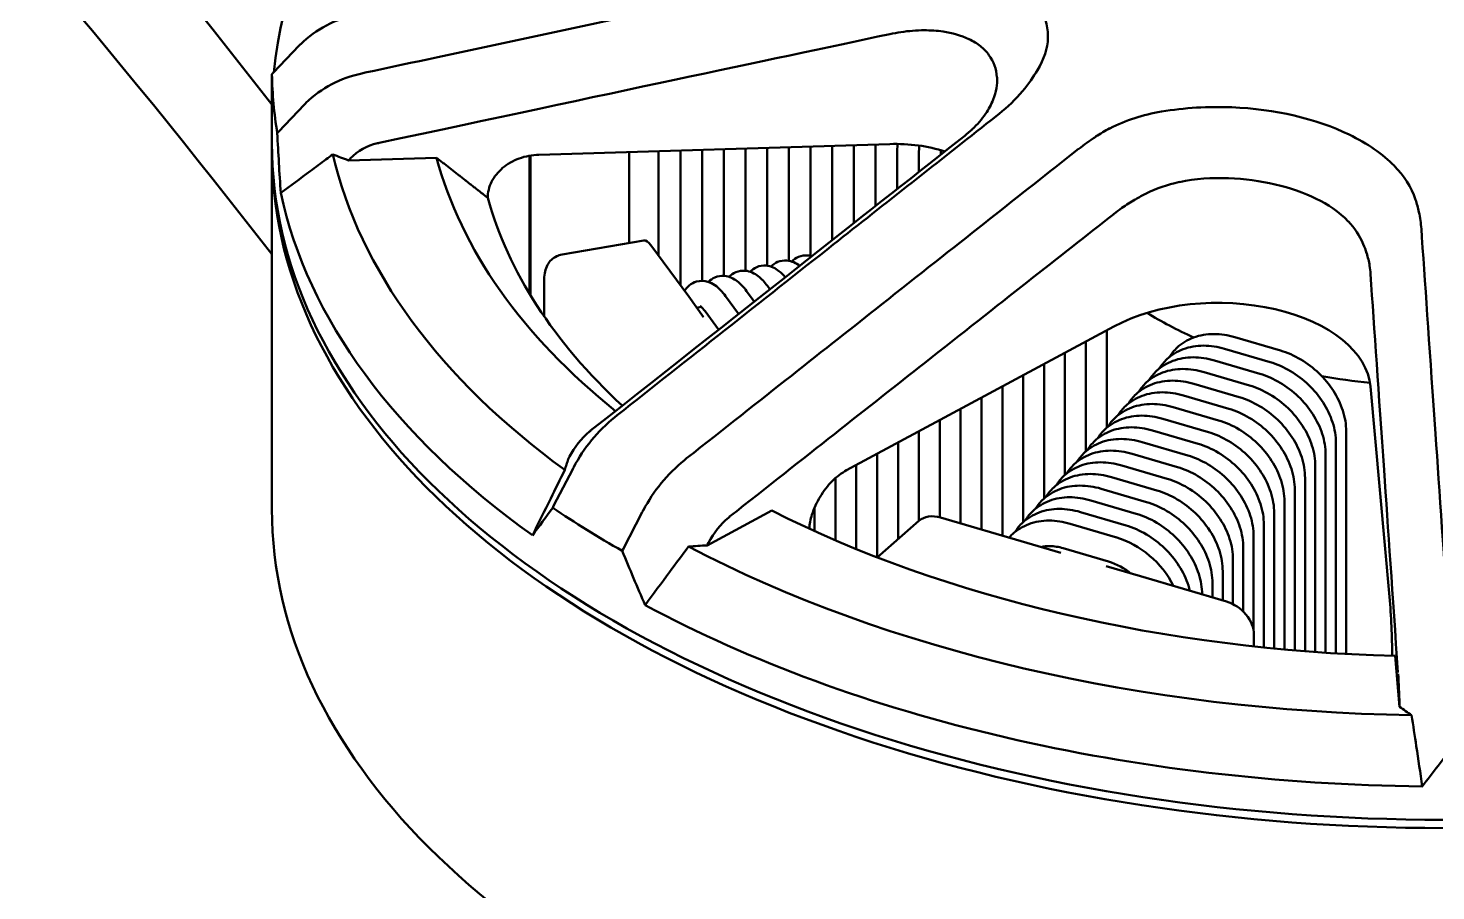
# Model space of a CAD drawing. Header units: millimetres. Extents: x 145 to 303, y 101 to 203.
# Drawn here: x 220.53 to 234.35, y 112.6 to 121.06 of the extents above; entities that cross this region are included whole.
import ezdxf

# ---------------------------------------------------------------- set-up
doc = ezdxf.new("R2010")
doc.units = ezdxf.units.MM
doc.header["$LTSCALE"] = 0.75
doc.layers.add('Visible', color=7, linetype='Continuous', lineweight=50)

msp = doc.modelspace()

# ---------------------------------------------------------------- linework, layer by layer
at = {"layer": 'Visible', "extrusion": (-1e-16, 0.816497, 0.57735)}
for p, q in [((222.936, 120.622), (223.192, 120.891)), ((229.763, 120.955), (229.765, 120.954)), ((230.539, 120.969), (230.539, 120.972)), ((222.923, 120.609), (222.936, 120.622)), ((223.838, 120.625), (223.805, 120.618)), ((222.923, 120.533), (222.923, 119.932)), ((230.039, 120.582), (230.039, 120.58)), ((223.244, 120.314), (222.988, 120.045)), ((229.981, 120.16), (230.06, 120.222)), ((222.988, 120.045), (222.975, 120.031)), ((228.987, 119.924), (225.543, 119.82)), ((222.923, 119.851), (222.923, 116.34)), ((223.674, 119.764), (224.539, 119.79)), ((223.68, 119.769), (223.693, 119.783)), ((225.45, 118.473), (225.45, 119.81)), ((225.462, 119.812), (225.462, 118.437)), ((226.43, 119.847), (226.43, 118.954)), ((226.717, 118.829), (226.717, 119.856)), ((226.932, 118.537), (226.932, 119.862)), ((227.145, 118.581), (227.145, 119.869)), ((227.358, 119.875), (227.358, 118.631)), ((227.57, 118.681), (227.57, 119.882)), ((227.783, 118.73), (227.783, 119.888)), ((227.996, 118.779), (227.996, 119.894)), ((228.209, 118.827), (228.209, 119.901)), ((228.422, 118.981), (228.422, 119.907)), ((228.634, 119.149), (228.634, 119.901)), ((228.847, 119.864), (228.847, 119.316)), ((229.06, 119.484), (229.06, 119.826)), ((229.273, 119.651), (229.273, 119.789)), ((230.84, 119.877), (230.761, 119.815)), ((223.674, 119.764), (223.68, 119.769)), ((225.45, 119.216), (225.462, 119.212)), ((234.209, 119.01), (234.204, 119.093)), ((225.771, 118.841), (226.572, 118.979)), ((227.013, 118.427), (226.642, 118.931)), ((225.596, 118.601), (225.596, 118.23)), ((227.16, 118.227), (227.013, 118.427)), ((227.503, 118.258), (227.375, 118.432)), ((227.657, 118.378), (227.58, 118.482)), ((227.81, 118.499), (227.785, 118.532)), ((227.135, 118.328), (227.093, 118.318)), ((227.307, 118.103), (227.174, 118.284)), ((231.184, 118.134), (228.563, 116.723)), ((230.911, 116.909), (230.911, 117.987)), ((231.116, 117.14), (231.116, 118.053)), ((232.82, 117.898), (232.374, 118.029)), ((230.706, 116.677), (230.706, 117.877)), ((232.719, 117.784), (232.273, 117.915)), ((230.502, 116.446), (230.502, 117.767)), ((232.618, 117.67), (232.172, 117.801)), ((230.297, 116.215), (230.297, 117.656)), ((232.416, 117.441), (231.97, 117.572)), ((232.517, 117.555), (232.071, 117.686)), ((229.887, 116.141), (229.887, 117.436)), ((230.092, 116.081), (230.092, 117.546)), ((232.315, 117.326), (231.869, 117.457)), ((233.892, 115.48), (233.705, 117.546)), ((229.682, 116.201), (229.682, 117.326)), ((232.214, 117.212), (231.768, 117.343)), ((226.286, 117.242), (226.311, 117.262)), ((229.478, 116.261), (229.478, 117.215)), ((232.113, 117.097), (231.667, 117.228)), ((229.273, 116.226), (229.273, 117.105)), ((232.012, 116.983), (231.566, 117.114)), ((233.466, 114.92), (233.466, 117.104)), ((228.863, 116.884), (228.863, 115.868)), ((229.068, 116.995), (229.068, 116.047)), ((231.81, 116.754), (231.364, 116.885)), ((231.911, 116.868), (231.465, 116.999)), ((233.264, 114.932), (233.264, 116.875)), ((233.365, 114.926), (233.365, 116.99)), ((225.835, 116.838), (225.831, 116.831)), ((225.844, 116.857), (225.835, 116.838)), ((226.993, 116.84), (226.969, 116.82)), ((228.658, 116.774), (228.658, 115.949)), ((231.709, 116.639), (231.263, 116.77)), ((233.163, 114.94), (233.163, 116.761)), ((225.688, 116.373), (225.875, 116.735)), ((228.453, 116.645), (228.453, 116.035)), ((231.608, 116.525), (231.162, 116.656)), ((233.062, 114.947), (233.062, 116.647)), ((231.507, 116.41), (231.061, 116.542)), ((232.961, 114.956), (232.961, 116.532)), ((225.679, 116.355), (225.688, 116.373)), ((227.195, 115.986), (227.828, 116.327)), ((228.249, 116.125), (228.249, 116.357)), ((231.406, 116.296), (230.96, 116.427)), ((232.86, 114.964), (232.86, 116.418)), ((226.558, 116.312), (226.371, 115.95)), ((228.864, 115.868), (229.273, 116.227)), ((230.332, 116.01), (229.486, 116.259)), ((231.203, 116.067), (230.758, 116.198)), ((231.305, 116.182), (230.859, 116.313)), ((232.658, 114.984), (232.658, 116.189)), ((232.759, 114.974), (232.759, 116.303)), ((232.557, 115.15), (232.557, 116.074)), ((226.371, 115.95), (226.361, 115.932)), ((227.195, 115.986), (227.199, 115.994)), ((227.199, 115.994), (227.208, 116.012)), ((230.666, 115.912), (230.332, 116.01)), ((231.133, 115.827), (230.687, 115.958)), ((232.456, 115.334), (232.456, 115.96)), ((231.446, 115.683), (231.111, 115.781)), ((232.355, 115.408), (232.355, 115.845)), ((232.292, 115.434), (231.446, 115.683)), ((232.254, 115.445), (232.254, 115.731)), ((232.153, 115.474), (232.153, 115.616)), ((232.561, 115.11), (232.561, 114.995)), ((233.945, 114.9), (233.99, 114.401)), ((233.989, 114.431), (233.99, 114.41)), ((233.99, 114.41), (233.99, 114.401))]:
    msp.add_line(p, q, dxfattribs=at)
at = {"layer": 'Visible'}
for centre, radius, start, end in [((223.969, 120.121), 1.094, 101.3883, 134.2725), ((229.363, 119.23), 1.813, 98.4677, 101.9512), ((229.332, 119.468), 1.573, 90.2312, 98.618), ((229.332, 119.77), 1.271, 81.9157, 90.3167), ((229.393, 120.149), 0.887, 65.3216, 82.3615), ((224.02, 119.545), 1.093, 101.365, 134.2937), ((232.206, 116.899), 3.389, 87.6695, 99.3977), ((231.859, 118.695), 1.556, 117.2148, 123.2004), ((261.493, 121.966), 38.566, 182.8754, 183.7485), ((224.078, 119.405), 0.54, 102.7688, 135.5625), ((233.323, 119.094), 0.871, 19.0684, 44.8893), ((232.21, 117.773), 1.818, 86.8843, 102.0925), ((232.729, 118.431), 1.054, 44.1225, 65.1687), ((232.928, 118.639), 0.768, 23.318, 43.2842), ((227.265, 116.03), 1.558, 128.9258, 152.3559), ((226.551, 116.496), 0.793, 130.1881, 152.9696), ((227.98, 115.584), 1.597, 129.2798, 152.1253), ((230.923, 115.158), 0.951, 26.7612, 72.8435), ((255.364, 127.857), 31.359, 202.3516, 203.4073), ((230.936, 115.184), 0.672, 51.2031, 72.9486)]:
    msp.add_arc(centre, radius, start, end, dxfattribs=at)
at = {"layer": 'Visible', "extrusion": (0, 2e-16, -1)}
for centre, radius, start, end in [((-229.633, 120.557), 0.406, 143.6021, 176.4682), ((-229.054, 120.856), 1.082, 226.6292, 231.8833)]:
    msp.add_arc(centre, radius, start, end, dxfattribs=at)
at = {"layer": 'Visible', "extrusion": (-1e-16, -1e-16, -1)}
for centre, radius, start, end in [((-229.339, 120.624), 0.713, 201.6676, 214.3759), ((-229.16, 120.748), 0.93, 214.438, 226.8093), ((-225.029, 114.804), 8.889, 175.6387, 179.3741), ((-225.003, 114.153), 8.991, 176.354, 178.2303)]:
    msp.add_arc(centre, radius, start, end, dxfattribs=at)
at = {"layer": 'Visible', "extrusion": (0, 1e-16, -1)}
for centre, radius, start, end in [((-229.109, 121.436), 1.542, 220.0708, 231.9243), ((-233.182, 119.042), 1.021, 160.7537, 167.8967), ((-211.284, 131.438), 29.038, 216.8396, 217.8507)]:
    msp.add_arc(centre, radius, start, end, dxfattribs=at)
at = {"layer": 'Visible', "extrusion": (1e-16, 1e-16, -1)}
msp.add_arc((-190.975, 141.665), 42.953, 216.1047, 216.5521, dxfattribs=at)
at = {"layer": 'Visible', "extrusion": (-1e-16, 3e-16, -1)}
msp.add_ellipse((82.758, 84.097), major_axis=(153.56, 0), ratio=0.57735, start_param=-0.566113, end_param=-0.420795, dxfattribs=at)
at = {"layer": 'Visible'}
for centre, major_axis, ratio, start_param, end_param in [((82.758, 82.628), (-153.56, 0), 0.57735, 3.562388, 3.707706), ((234.423, 120.259), (-11.5, 0), 0.57735, -0.749723, -0.055432), ((234.423, 120.667), (-11.5, 0), 0.57735, 0.008811, 0.095908), ((232.207, 119.133), (-2, 0), 0.57735, 4.012959, 4.643874), ((229.047, 120.24), (0.119, 0.672), 0.23872, 2.109184, 2.207489), ((229.04, 119.348), (1, 0), 0.57735, 1.061289, 1.623156), ((232.261, 118.968), (2.029, 0.419), 0.698855, 2.085518, 2.192784), ((232.567, 119.329), (-1.614, 0.198), 0.570733, 3.768456, 4.17181), ((234.423, 119.851), (11.5, 0), 0.57735, 3.135444, 6.289334), ((234.423, 120.667), (10, 0), 0.57735, 3.29412, 3.763407), ((234.423, 120.259), (11.5, 0), 0.57735, 3.264534, 3.821503), ((232.134, 118.998), (2.072, 0.035), 0.742752, 0.038503, 0.145769), ((226.642, 118.686), (-0.072, 0.292), 0.319535, -0.658716, -0.022979), ((232.207, 117.5), (-1.5, 0), 0.57735, 3.193953, 5.462881), ((226.059, 117.054), (0.137, 0.12), 0.272466, 1.38942, 1.47656), ((234.423, 120.667), (-11.5, 0), 0.57735, 0.706943, 0.79404), ((234.423, 120.667), (10, 0), 0.57735, 3.992252, 4.664581), ((229.486, 116.014), (-0.228, 0.197), 0.725588, -1.009138, -0.099568), ((234.423, 120.259), (11.5, 0), 0.57735, 3.962666, 4.694167), ((232.292, 115.189), (-0.228, 0.197), 0.725588, 3.703251, 5.274048)]:
    msp.add_ellipse(centre, major_axis=major_axis, ratio=ratio, start_param=start_param, end_param=end_param, dxfattribs=at)
at = {"layer": 'Visible', "extrusion": (0, 2e-16, -1)}
for centre, major_axis, ratio, start_param, end_param in [((234.423, 119.932), (11.5, 0), 0.57735, 0, 3.141593), ((228.834, 120.278), (0.119, 0.672), 0.23872, 4.075696, 4.097883), ((234.423, 120.259), (-9.5, 0), 0.57735, -0.557548, -0.157818), ((232.259, 118.538), (1.533, 0.3), 0.707492, 4.259036, 4.340767), ((232.134, 118.608), (-1.573, 0.04), 0.739864, 3.001129, 3.071637), ((234.423, 119.851), (4, 0), 0.57735, 2.230855, 2.386313), ((234.423, 116.34), (11.5, 0), 0.57735, 0, 3.141593)]:
    msp.add_ellipse(centre, major_axis=major_axis, ratio=ratio, start_param=start_param, end_param=end_param, dxfattribs=at)
at = {"layer": 'Visible', "extrusion": (0, 1e-16, -1)}
for centre, major_axis, ratio, start_param, end_param in [((223.986, 119.874), (0.192, 0.042), 0.319138, 4.643008, 4.730148), ((234.423, 120.667), (-11, 0), 0.57735, -0.6695, -0.133351), ((232.145, 118.564), (1.561, 0.06), 0.743846, -0.280443, -0.198711), ((234.423, 120.667), (-11, 0), 0.57735, -1.542165, -0.831483)]:
    msp.add_ellipse(centre, major_axis=major_axis, ratio=ratio, start_param=start_param, end_param=end_param, dxfattribs=at)
at = {"layer": 'Visible', "extrusion": (-2e-16, 4e-16, -1)}
for centre, end_param in [((229.259, 120.203), 4.244468), ((229.472, 120.165), 4.278935)]:
    msp.add_ellipse(centre, major_axis=(0.119, 0.672), ratio=0.23872, start_param=4.075696, end_param=end_param, dxfattribs=at)
at = {"layer": 'Visible', "extrusion": (1e-16, 1e-16, -1)}
msp.add_ellipse((229.685, 120.128), major_axis=(0.119, 0.672), ratio=0.23872, start_param=4.194814, end_param=4.266753, dxfattribs=at)
at = {"layer": 'Visible', "extrusion": (0, 4e-16, -1)}
msp.add_ellipse((232.207, 118.725), major_axis=(-1.5, 0), ratio=0.57735, start_param=1.639312, end_param=2.270226, dxfattribs=at)
at = {"layer": 'Visible', "extrusion": (-1e-16, 2e-16, -1)}
for centre, major_axis, ratio, start_param, end_param in [((232.261, 118.541), (1.539, 0.308), 0.70299, 4.156623, 4.262108), ((227.423, 116.209), (0.137, 0.12), 0.272466, -1.47656, -1.38942)]:
    msp.add_ellipse(centre, major_axis=major_axis, ratio=ratio, start_param=start_param, end_param=end_param, dxfattribs=at)
at = {"layer": 'Visible', "extrusion": (0, 3e-16, -1)}
for centre, major_axis, ratio, start_param, end_param in [((232.255, 118.579), (1.534, 0.348), 0.680695, 4.103967, 4.174475), ((234.423, 119.851), (4, 0), 0.57735, 1.75234, 1.874484)]:
    msp.add_ellipse(centre, major_axis=major_axis, ratio=ratio, start_param=start_param, end_param=end_param, dxfattribs=at)
at = {"layer": 'Visible', "extrusion": (0, 0, -1)}
msp.add_ellipse((232.138, 118.57), major_axis=(1.569, 0.044), ratio=0.742904, start_param=-0.206398, end_param=-0.100912, dxfattribs=at)
at = {"layer": 'Visible', "extrusion": (2e-16, 0, -1)}
msp.add_ellipse((227.694, 115.685), major_axis=(0.188, 0.695), ratio=0.797491, start_param=-1.305406, end_param=-0.84714, dxfattribs=at)
at = {"layer": 'Visible'}
for points, knots in [([(228.85, 121.698), (228.164, 121.552), (227.419, 121.392), (225.792, 121.044), (224.773, 120.825), (223.838, 120.625)], [0, 0, 0, 0, 0.2113018, 0.2113018, 0.5033978, 0.5033978, 0.5033978, 0.5033978]), ([(229.765, 120.954), (229.806, 120.934), (229.843, 120.911), (229.909, 120.859), (229.937, 120.83), (229.96, 120.798)], [-0.0358708, -0.0358708, -0.0358708, -0.0358708, -0.01793724, -0.01793724, 0, 0, 0, 0]), ([(225.543, 119.82), (225.481, 119.818), (225.408, 119.804), (225.293, 119.762), (225.231, 119.727), (225.144, 119.653), (225.102, 119.601), (225.055, 119.507), (225.041, 119.447), (225.041, 119.397)], [-0.0742685, -0.0742685, -0.0742685, -0.0742685, -0.05560721, -0.05560721, -0.03700871, -0.03700871, -0.01847797, -0.01847797, 0, 0, 0, 0]), ([(230.761, 119.815), (230.238, 119.402), (229.187, 118.572), (227.733, 117.424), (226.993, 116.84)], [0.1184655, 0.1184655, 0.1184655, 0.1184655, 0.4506858, 0.6998511, 0.6998511, 0.6998511, 0.6998511]), ([(227.415, 116.268), (228.155, 116.851), (229.609, 117.998), (230.66, 118.826), (231.184, 119.237)], [-0.6998511, -0.6998511, -0.6998511, -0.6998511, -0.4506858, -0.1184655, -0.1184655, -0.1184655, -0.1184655]), ([(225.596, 118.601), (225.596, 118.626), (225.598, 118.65), (225.608, 118.696), (225.616, 118.719), (225.638, 118.757), (225.651, 118.774), (225.681, 118.802), (225.699, 118.814), (225.734, 118.831), (225.752, 118.837), (225.77, 118.84)], [0, 0, 0, 0, 0.00828472, 0.00828472, 0.01556974, 0.01556974, 0.02178265, 0.02178265, 0.02808942, 0.02808942, 0.03365315, 0.03365315, 0.03365315, 0.03365315]), ([(228.222, 118.824), (228.209, 118.828), (228.196, 118.83), (228.152, 118.834), (228.119, 118.829), (228.065, 118.806), (228.043, 118.789), (228.025, 118.771)], [2.044481, 2.044481, 2.044481, 2.044481, 2.1195725, 2.1195725, 2.2794812, 2.2794812, 2.423082, 2.423082, 2.423082, 2.423082]), ([(227.785, 118.532), (227.758, 118.569), (227.729, 118.601), (227.66, 118.654), (227.619, 118.677), (227.537, 118.683), (227.505, 118.679), (227.45, 118.655), (227.428, 118.639), (227.411, 118.621)], [1.5707963, 1.5707963, 1.5707963, 1.5707963, 1.8451844, 1.8451844, 2.1195725, 2.1195725, 2.2794812, 2.2794812, 2.423082, 2.423082, 2.423082, 2.423082]), ([(227.961, 118.619), (227.942, 118.641), (227.922, 118.661), (227.865, 118.705), (227.824, 118.727), (227.742, 118.734), (227.709, 118.729), (227.655, 118.705), (227.633, 118.689), (227.616, 118.671)], [1.6642236, 1.6642236, 1.6642236, 1.6642236, 1.8451844, 1.8451844, 2.1195725, 2.1195725, 2.2794812, 2.2794812, 2.423082, 2.423082, 2.423082, 2.423082]), ([(228.102, 118.73), (228.069, 118.756), (228.028, 118.777), (227.947, 118.784), (227.914, 118.779), (227.86, 118.756), (227.838, 118.739), (227.821, 118.721)], [1.8500424, 1.8500424, 1.8500424, 1.8500424, 2.1195725, 2.1195725, 2.2794812, 2.2794812, 2.423082, 2.423082, 2.423082, 2.423082]), ([(227.375, 118.432), (227.344, 118.474), (227.311, 118.511), (227.249, 118.553), (227.226, 118.565), (227.167, 118.582), (227.128, 118.585), (227.064, 118.567), (227.039, 118.553), (226.999, 118.521), (226.984, 118.502), (226.972, 118.483)], [1.5707963, 1.5707963, 1.5707963, 1.5707963, 1.8849556, 1.8849556, 2.0407864, 2.0407864, 2.2337367, 2.2337367, 2.3783356, 2.3783356, 2.5175517, 2.5175517, 2.5175517, 2.5175517]), ([(227.58, 118.482), (227.553, 118.519), (227.524, 118.551), (227.455, 118.604), (227.414, 118.627), (227.332, 118.633), (227.3, 118.628), (227.245, 118.605), (227.224, 118.589), (227.206, 118.571)], [1.5707963, 1.5707963, 1.5707963, 1.5707963, 1.8451844, 1.8451844, 2.1195725, 2.1195725, 2.2794812, 2.2794812, 2.423082, 2.423082, 2.423082, 2.423082]), ([(232.374, 118.029), (232.305, 118.05), (232.235, 118.06), (232.098, 118.06), (232.03, 118.049), (231.908, 118.003), (231.853, 117.97), (231.778, 117.9), (231.752, 117.868), (231.731, 117.834)], [0, 0, 0, 0, 0.314159, 0.314159, 0.628319, 0.628319, 0.929711, 0.929711, 1.122394, 1.122394, 1.122394, 1.122394]), ([(232.273, 117.915), (232.204, 117.935), (232.134, 117.946), (231.997, 117.946), (231.929, 117.934), (231.807, 117.889), (231.752, 117.856), (231.677, 117.785), (231.651, 117.754), (231.63, 117.72)], [0, 0, 0, 0, 0.314159, 0.314159, 0.628319, 0.628319, 0.929711, 0.929711, 1.122394, 1.122394, 1.122394, 1.122394]), ([(232.071, 117.686), (232.002, 117.706), (231.932, 117.717), (231.795, 117.717), (231.727, 117.705), (231.605, 117.66), (231.55, 117.627), (231.475, 117.556), (231.449, 117.525), (231.428, 117.491)], [0, 0, 0, 0, 0.314159, 0.314159, 0.628319, 0.628319, 0.929711, 0.929711, 1.122394, 1.122394, 1.122394, 1.122394]), ([(232.172, 117.801), (232.103, 117.821), (232.033, 117.832), (231.896, 117.831), (231.828, 117.82), (231.706, 117.774), (231.651, 117.741), (231.576, 117.671), (231.55, 117.639), (231.529, 117.605)], [0, 0, 0, 0, 0.314159, 0.314159, 0.628319, 0.628319, 0.929711, 0.929711, 1.122394, 1.122394, 1.122394, 1.122394]), ([(231.97, 117.572), (231.901, 117.592), (231.831, 117.603), (231.694, 117.602), (231.626, 117.591), (231.504, 117.546), (231.449, 117.512), (231.374, 117.442), (231.348, 117.41), (231.327, 117.376)], [0, 0, 0, 0, 0.314159, 0.314159, 0.628319, 0.628319, 0.929711, 0.929711, 1.122394, 1.122394, 1.122394, 1.122394]), ([(231.869, 117.457), (231.8, 117.477), (231.73, 117.488), (231.593, 117.488), (231.525, 117.476), (231.403, 117.431), (231.348, 117.398), (231.273, 117.327), (231.247, 117.296), (231.226, 117.262)], [0, 0, 0, 0, 0.314159, 0.314159, 0.628319, 0.628319, 0.929711, 0.929711, 1.122394, 1.122394, 1.122394, 1.122394]), ([(231.768, 117.343), (231.699, 117.363), (231.629, 117.374), (231.492, 117.373), (231.424, 117.362), (231.302, 117.317), (231.247, 117.283), (231.172, 117.213), (231.146, 117.182), (231.125, 117.147)], [0, 0, 0, 0, 0.314159, 0.314159, 0.628319, 0.628319, 0.929711, 0.929711, 1.122394, 1.122394, 1.122394, 1.122394]), ([(231.667, 117.228), (231.598, 117.249), (231.528, 117.259), (231.391, 117.259), (231.323, 117.247), (231.201, 117.202), (231.146, 117.169), (231.071, 117.098), (231.045, 117.067), (231.024, 117.033)], [0, 0, 0, 0, 0.314159, 0.314159, 0.628319, 0.628319, 0.929711, 0.929711, 1.122394, 1.122394, 1.122394, 1.122394]), ([(231.465, 116.999), (231.396, 117.02), (231.326, 117.03), (231.189, 117.03), (231.121, 117.019), (230.999, 116.973), (230.944, 116.94), (230.869, 116.869), (230.843, 116.838), (230.822, 116.804)], [0, 0, 0, 0, 0.314159, 0.314159, 0.628319, 0.628319, 0.929711, 0.929711, 1.122394, 1.122394, 1.122394, 1.122394]), ([(231.566, 117.114), (231.497, 117.134), (231.427, 117.145), (231.29, 117.144), (231.222, 117.133), (231.1, 117.088), (231.045, 117.054), (230.97, 116.984), (230.944, 116.953), (230.923, 116.918)], [0, 0, 0, 0, 0.314159, 0.314159, 0.628319, 0.628319, 0.929711, 0.929711, 1.122394, 1.122394, 1.122394, 1.122394]), ([(231.364, 116.885), (231.295, 116.905), (231.225, 116.916), (231.088, 116.915), (231.02, 116.904), (230.898, 116.859), (230.843, 116.825), (230.768, 116.755), (230.742, 116.724), (230.721, 116.689)], [0, 0, 0, 0, 0.314159, 0.314159, 0.628319, 0.628319, 0.929711, 0.929711, 1.122394, 1.122394, 1.122394, 1.122394]), ([(231.263, 116.77), (231.194, 116.791), (231.124, 116.801), (230.987, 116.801), (230.919, 116.79), (230.797, 116.744), (230.742, 116.711), (230.667, 116.641), (230.641, 116.609), (230.62, 116.575)], [0, 0, 0, 0, 0.314159, 0.314159, 0.628319, 0.628319, 0.929711, 0.929711, 1.122394, 1.122394, 1.122394, 1.122394]), ([(228.563, 116.723), (228.518, 116.699), (228.464, 116.658), (228.38, 116.574), (228.335, 116.516), (228.271, 116.41), (228.241, 116.344), (228.209, 116.243), (228.2, 116.193), (228.197, 116.149)], [-0.0742685, -0.0742685, -0.0742685, -0.0742685, -0.05560721, -0.05560721, -0.03700871, -0.03700871, -0.01847797, -0.01847797, -0.00378126, -0.00378126, -0.00378126, -0.00378126]), ([(231.162, 116.656), (231.093, 116.676), (231.023, 116.687), (230.886, 116.686), (230.818, 116.675), (230.696, 116.63), (230.641, 116.597), (230.566, 116.526), (230.54, 116.495), (230.519, 116.461)], [0, 0, 0, 0, 0.314159, 0.314159, 0.628319, 0.628319, 0.929711, 0.929711, 1.122394, 1.122394, 1.122394, 1.122394]), ([(231.061, 116.542), (230.992, 116.562), (230.922, 116.572), (230.784, 116.572), (230.717, 116.561), (230.595, 116.515), (230.54, 116.482), (230.465, 116.412), (230.439, 116.38), (230.418, 116.346)], [0, 0, 0, 0, 0.314159, 0.314159, 0.628319, 0.628319, 0.929711, 0.929711, 1.122394, 1.122394, 1.122394, 1.122394]), ([(230.859, 116.313), (230.79, 116.333), (230.72, 116.344), (230.582, 116.343), (230.515, 116.332), (230.393, 116.286), (230.338, 116.253), (230.263, 116.183), (230.237, 116.151), (230.216, 116.117)], [0, 0, 0, 0, 0.314159, 0.314159, 0.628319, 0.628319, 0.929711, 0.929711, 1.122394, 1.122394, 1.122394, 1.122394]), ([(230.96, 116.427), (230.891, 116.447), (230.821, 116.458), (230.683, 116.458), (230.616, 116.446), (230.494, 116.401), (230.439, 116.368), (230.364, 116.297), (230.338, 116.266), (230.317, 116.232)], [0, 0, 0, 0, 0.314159, 0.314159, 0.628319, 0.628319, 0.929711, 0.929711, 1.122394, 1.122394, 1.122394, 1.122394]), ([(230.758, 116.198), (230.689, 116.218), (230.619, 116.229), (230.481, 116.229), (230.414, 116.217), (230.292, 116.172), (230.237, 116.139), (230.179, 116.085), (230.168, 116.073), (230.158, 116.061)], [0, 0, 0, 0, 0.314159, 0.314159, 0.628319, 0.628319, 0.929711, 0.929711, 1.006102, 1.006102, 1.006102, 1.006102]), ([(232.052, 115.504), (232.052, 115.571), (232.04, 115.639), (231.997, 115.773), (231.966, 115.839), (231.886, 115.963), (231.838, 116.021), (231.73, 116.124), (231.67, 116.17), (231.542, 116.246), (231.474, 116.276), (231.406, 116.296)], [4.715684, 4.715684, 4.715684, 4.715684, 5.026548, 5.026548, 5.340708, 5.340708, 5.654867, 5.654867, 5.969026, 5.969026, 6.283185, 6.283185, 6.283185, 6.283185]), ([(230.687, 115.958), (230.643, 115.971), (230.599, 115.978), (230.527, 115.979), (230.497, 115.976), (230.47, 115.969)], [6.2831853, 6.2831853, 6.2831853, 6.2831853, 6.578077, 6.578077, 6.8145563, 6.8145563, 6.8145563, 6.8145563])]:
    msp.add_open_spline(points, degree=3, knots=knots, dxfattribs=at)
at = {"layer": 'Visible', "extrusion": (-9.435e-13, 6.595e-13, -1)}
msp.add_open_spline([(230.539, 120.972), (230.54, 120.99), (230.539, 121.008), (230.529, 121.129), (230.486, 121.231), (230.421, 121.319)], degree=3, knots=[-0.5146527, -0.5146527, -0.5146527, -0.5146527, -0.50882017, -0.50882017, -0.47549817, -0.47549817, -0.47549817, -0.47549817], dxfattribs=at)
at = {"layer": 'Visible', "extrusion": (7.52356e-09, -7.32967e-09, 1)}
msp.add_open_spline([(223.192, 120.891), (223.196, 120.896), (223.2, 120.9), (223.205, 120.905)], degree=3, dxfattribs=at)
at = {"layer": 'Visible'}
for points in [[(223.976, 119.936), (226.249, 120.422), (227.758, 120.743), (228.987, 121.003)], [(231.652, 120.243), (231.473, 120.213), (231.303, 120.159), (231.147, 120.078)], [(229.722, 120.005), (228.822, 119.297), (227.717, 118.426), (226.051, 117.112)], [(231.504, 119.439), (231.604, 119.489), (231.712, 119.526), (231.829, 119.552)]]:
    msp.add_open_spline(points, degree=3, dxfattribs=at)
at = {"layer": 'Visible', "extrusion": (-2.9984e-12, -2.8511e-12, -1)}
msp.add_open_spline([(230.436, 120.649), (230.499, 120.758), (230.536, 120.862), (230.539, 120.969)], degree=3, dxfattribs=at)
at = {"layer": 'Visible', "extrusion": (9.15013e-09, -4.27127e-11, 1)}
msp.add_open_spline([(222.923, 120.533), (222.923, 120.558), (222.923, 120.583), (222.923, 120.609)], degree=3, dxfattribs=at)
at = {"layer": 'Visible', "extrusion": (-1.75413e-10, 1.25052e-10, -1)}
msp.add_open_spline([(230.289, 120.444), (230.348, 120.514), (230.397, 120.583), (230.436, 120.649)], degree=3, dxfattribs=at)
at = {"layer": 'Visible', "extrusion": (-2.10392e-11, 5.1746e-12, -1)}
msp.add_open_spline([(230.039, 120.58), (230.043, 120.509), (230.031, 120.436), (230.002, 120.361)], degree=3, dxfattribs=at)
at = {"layer": 'Visible', "extrusion": (1.22156e-08, -1.18481e-08, 1)}
msp.add_open_spline([(223.257, 120.327), (223.253, 120.323), (223.248, 120.318), (223.244, 120.314)], degree=3, dxfattribs=at)
at = {"layer": 'Visible', "extrusion": (2.08515e-09, -2.64038e-09, 1)}
msp.add_open_spline([(226.311, 117.262), (226.995, 117.802), (227.741, 118.392), (228.933, 119.333), (229.479, 119.763), (229.981, 120.16)], degree=3, knots=[0, 0, 0, 0, 0.287775, 0.287775, 0.495951, 0.495951, 0.495951, 0.495951], dxfattribs=at)
at = {"layer": 'Visible', "extrusion": (7.3082e-09, -9.88759e-09, 1)}
msp.add_open_spline([(223.298, 119.658), (223.35, 119.697), (223.403, 119.736), (223.456, 119.775), (223.477, 119.791), (223.499, 119.807), (223.52, 119.823)], degree=3, knots=[-0.470575277, -0.470575277, -0.470575277, -0.470575277, -0.463838443, -0.463838443, -0.463838443, -0.461097371, -0.461097371, -0.461097371, -0.461097371], dxfattribs=at)
at = {"layer": 'Visible', "extrusion": (5.68964e-08, 1.48815e-07, -1)}
msp.add_open_spline([(223.674, 119.764), (223.649, 119.774), (223.623, 119.783), (223.572, 119.803), (223.546, 119.813), (223.52, 119.823)], degree=3, knots=[0, 0, 0, 0, 0.009249, 0.009249, 0.01849801, 0.01849801, 0.01849801, 0.01849801], dxfattribs=at)
at = {"layer": 'Visible', "extrusion": (-4.18213e-10, -5.36617e-10, -1)}
msp.add_rational_spline([(224.539, 119.79), (224.796, 119.588), (225.041, 119.397)], [1.00391810173, 1.00435650085, 1.00412744876], degree=2, dxfattribs=at)
at = {"layer": 'Visible', "extrusion": (-6.26087e-09, 8.45643e-09, 1)}
msp.add_open_spline([(223.009, 119.445), (223.105, 119.516), (223.201, 119.587), (223.298, 119.658)], degree=3, dxfattribs=at)
at = {"layer": 'Visible', "extrusion": (4.50358e-09, 3.09915e-10, -1)}
msp.add_open_spline([(234.479, 115.093), (234.426, 115.862), (234.322, 117.374), (234.247, 118.467), (234.209, 119.01)], degree=3, knots=[0.2160154, 0.2160154, 0.2160154, 0.2160154, 0.4651806, 0.7974009, 0.7974009, 0.7974009, 0.7974009], dxfattribs=at)
at = {"layer": 'Visible', "extrusion": (3.36702e-08, -2.1134e-07, 1)}
msp.add_open_spline([(225.771, 118.841), (225.77, 118.841), (225.77, 118.841), (225.77, 118.841)], degree=3, dxfattribs=at)
at = {"layer": 'Visible', "extrusion": (-2.65877e-10, -1.83543e-11, -1)}
msp.add_open_spline([(233.705, 118.649), (233.742, 118.107), (233.817, 117.017), (233.921, 115.506), (233.974, 114.738)], degree=3, knots=[-0.7974009, -0.7974009, -0.7974009, -0.7974009, -0.4651806, -0.2160154, -0.2160154, -0.2160154, -0.2160154], dxfattribs=at)
at = {"layer": 'Visible', "extrusion": (-3.85466e-09, 1.41739e-10, -1)}
msp.add_open_spline([(225.45, 118.467), (225.45, 118.464), (225.45, 118.46), (225.45, 118.457)], degree=3, dxfattribs=at)
at = {"layer": 'Visible', "extrusion": (6.10767e-11, 6.51708e-11, -1)}
msp.add_open_spline([(227.174, 118.284), (227.158, 118.305), (227.144, 118.32), (227.129, 118.332), (227.126, 118.334), (227.126, 118.334)], degree=3, knots=[1.5707963, 1.5707963, 1.5707963, 1.5707963, 1.8191733, 1.8191733, 1.9691342, 1.9691342, 1.9691342, 1.9691342], dxfattribs=at)
at = {"layer": 'Visible', "extrusion": (-7.14851e-10, -2.9182e-12, -1)}
msp.add_open_spline([(231.116, 118.053), (231.116, 118.067), (231.116, 118.082), (231.116, 118.097)], degree=3, dxfattribs=at)
at = {"layer": 'Visible', "extrusion": (6.1188e-12, 3.6851e-12, -1)}
msp.add_open_spline([(233.466, 117.104), (233.466, 117.172), (233.455, 117.241), (233.411, 117.376), (233.38, 117.441), (233.3, 117.565), (233.252, 117.623), (233.144, 117.727), (233.084, 117.773), (232.956, 117.848), (232.889, 117.878), (232.82, 117.898)], degree=3, knots=[4.712389, 4.712389, 4.712389, 4.712389, 5.026548, 5.026548, 5.340708, 5.340708, 5.654867, 5.654867, 5.969026, 5.969026, 6.283185, 6.283185, 6.283185, 6.283185], dxfattribs=at)
at = {"layer": 'Visible', "extrusion": (-7.859e-13, -7.921e-13, -1)}
msp.add_open_spline([(233.365, 116.99), (233.365, 117.058), (233.354, 117.127), (233.31, 117.261), (233.279, 117.327), (233.199, 117.451), (233.151, 117.509), (233.043, 117.612), (232.983, 117.658), (232.855, 117.734), (232.788, 117.764), (232.719, 117.784)], degree=3, knots=[4.712389, 4.712389, 4.712389, 4.712389, 5.026548, 5.026548, 5.340708, 5.340708, 5.654867, 5.654867, 5.969026, 5.969026, 6.283185, 6.283185, 6.283185, 6.283185], dxfattribs=at)
at = {"layer": 'Visible', "extrusion": (3.5818e-12, 2.7557e-12, -1)}
msp.add_open_spline([(233.264, 116.875), (233.264, 116.943), (233.253, 117.012), (233.209, 117.147), (233.178, 117.212), (233.098, 117.336), (233.05, 117.394), (232.942, 117.498), (232.882, 117.544), (232.754, 117.619), (232.687, 117.649), (232.618, 117.67)], degree=3, knots=[4.712389, 4.712389, 4.712389, 4.712389, 5.026548, 5.026548, 5.340708, 5.340708, 5.654867, 5.654867, 5.969026, 5.969026, 6.283185, 6.283185, 6.283185, 6.283185], dxfattribs=at)
at = {"layer": 'Visible', "extrusion": (-3.2889e-12, -1.6939e-12, -1)}
msp.add_open_spline([(233.062, 116.647), (233.062, 116.714), (233.051, 116.783), (233.007, 116.918), (232.976, 116.984), (232.896, 117.107), (232.848, 117.165), (232.74, 117.269), (232.68, 117.315), (232.552, 117.39), (232.485, 117.42), (232.416, 117.441)], degree=3, knots=[4.712389, 4.712389, 4.712389, 4.712389, 5.026548, 5.026548, 5.340708, 5.340708, 5.654867, 5.654867, 5.969026, 5.969026, 6.283185, 6.283185, 6.283185, 6.283185], dxfattribs=at)
at = {"layer": 'Visible', "extrusion": (-5.1483e-12, -4.3534e-12, -1)}
for points in [[(233.163, 116.761), (233.163, 116.829), (233.152, 116.898), (233.108, 117.032), (233.077, 117.098), (232.997, 117.222), (232.949, 117.28), (232.841, 117.383), (232.781, 117.429), (232.653, 117.505), (232.586, 117.535), (232.517, 117.555)], [(232.759, 116.303), (232.759, 116.371), (232.748, 116.44), (232.704, 116.574), (232.673, 116.64), (232.593, 116.764), (232.545, 116.822), (232.437, 116.926), (232.377, 116.971), (232.249, 117.047), (232.182, 117.077), (232.113, 117.097)]]:
    msp.add_open_spline(points, degree=3, knots=[4.712389, 4.712389, 4.712389, 4.712389, 5.026548, 5.026548, 5.340708, 5.340708, 5.654867, 5.654867, 5.969026, 5.969026, 6.283185, 6.283185, 6.283185, 6.283185], dxfattribs=at)
at = {"layer": 'Visible', "extrusion": (-5.1001e-12, -4.3052e-12, -1)}
msp.add_open_spline([(232.961, 116.532), (232.961, 116.6), (232.95, 116.669), (232.906, 116.803), (232.875, 116.869), (232.795, 116.993), (232.747, 117.051), (232.639, 117.155), (232.579, 117.2), (232.451, 117.276), (232.384, 117.306), (232.315, 117.326)], degree=3, knots=[4.712389, 4.712389, 4.712389, 4.712389, 5.026548, 5.026548, 5.340708, 5.340708, 5.654867, 5.654867, 5.969026, 5.969026, 6.283185, 6.283185, 6.283185, 6.283185], dxfattribs=at)
at = {"layer": 'Visible', "extrusion": (-7.52e-13, -7.645e-13, -1)}
for points in [[(232.86, 116.418), (232.86, 116.485), (232.849, 116.554), (232.805, 116.689), (232.774, 116.755), (232.694, 116.878), (232.646, 116.936), (232.538, 117.04), (232.478, 117.086), (232.35, 117.162), (232.283, 117.191), (232.214, 117.212)], [(232.355, 115.845), (232.355, 115.913), (232.344, 115.982), (232.3, 116.117), (232.269, 116.182), (232.189, 116.306), (232.141, 116.364), (232.033, 116.468), (231.973, 116.514), (231.845, 116.589), (231.777, 116.619), (231.709, 116.639)]]:
    msp.add_open_spline(points, degree=3, knots=[4.712389, 4.712389, 4.712389, 4.712389, 5.026548, 5.026548, 5.340708, 5.340708, 5.654867, 5.654867, 5.969026, 5.969026, 6.283185, 6.283185, 6.283185, 6.283185], dxfattribs=at)
at = {"layer": 'Visible', "extrusion": (1.7565e-12, 1.238e-13, -1)}
msp.add_open_spline([(232.658, 116.189), (232.658, 116.256), (232.647, 116.325), (232.603, 116.46), (232.572, 116.526), (232.492, 116.649), (232.444, 116.707), (232.336, 116.811), (232.276, 116.857), (232.148, 116.933), (232.081, 116.962), (232.012, 116.983)], degree=3, knots=[4.712389, 4.712389, 4.712389, 4.712389, 5.026548, 5.026548, 5.340708, 5.340708, 5.654867, 5.654867, 5.969026, 5.969026, 6.283185, 6.283185, 6.283185, 6.283185], dxfattribs=at)
at = {"layer": 'Visible', "extrusion": (2.2399e-07, -7.18016e-08, 1)}
msp.add_open_spline([(225.797, 116.726), (225.803, 116.743), (225.808, 116.761), (225.82, 116.796), (225.825, 116.813), (225.831, 116.831)], degree=3, knots=[0.000001, 0.000001, 0.000001, 0.000001, 0.00925, 0.00925, 0.01849901, 0.01849901, 0.01849901, 0.01849901], dxfattribs=at)
at = {"layer": 'Visible', "extrusion": (-1.11126e-09, 4.89524e-10, 1)}
msp.add_open_spline([(225.875, 116.735), (225.878, 116.741), (225.882, 116.747), (225.885, 116.753)], degree=3, dxfattribs=at)
at = {"layer": 'Visible', "extrusion": (3.6158e-12, 2.7833e-12, -1)}
msp.add_open_spline([(232.456, 115.96), (232.456, 116.028), (232.445, 116.096), (232.401, 116.231), (232.37, 116.297), (232.29, 116.42), (232.242, 116.478), (232.134, 116.582), (232.074, 116.628), (231.946, 116.704), (231.878, 116.734), (231.81, 116.754)], degree=3, knots=[4.712389, 4.712389, 4.712389, 4.712389, 5.026548, 5.026548, 5.340708, 5.340708, 5.654867, 5.654867, 5.969026, 5.969026, 6.283185, 6.283185, 6.283185, 6.283185], dxfattribs=at)
at = {"layer": 'Visible', "extrusion": (-7.323e-13, -7.574e-13, -1)}
msp.add_open_spline([(232.557, 116.074), (232.557, 116.142), (232.546, 116.211), (232.502, 116.345), (232.471, 116.411), (232.391, 116.535), (232.343, 116.593), (232.235, 116.697), (232.175, 116.743), (232.047, 116.818), (231.979, 116.848), (231.911, 116.868)], degree=3, knots=[4.712389, 4.712389, 4.712389, 4.712389, 5.026548, 5.026548, 5.340708, 5.340708, 5.654867, 5.654867, 5.969026, 5.969026, 6.283185, 6.283185, 6.283185, 6.283185], dxfattribs=at)
at = {"layer": 'Visible', "extrusion": (-3.49486e-09, 1.72532e-09, 1)}
msp.add_open_spline([(225.797, 116.726), (225.751, 116.633), (225.705, 116.539), (225.659, 116.446)], degree=3, dxfattribs=at)
at = {"layer": 'Visible', "extrusion": (3.5764e-12, 2.7691e-12, -1)}
msp.add_open_spline([(232.254, 115.731), (232.254, 115.799), (232.243, 115.867), (232.199, 116.002), (232.168, 116.068), (232.088, 116.192), (232.04, 116.25), (231.932, 116.353), (231.872, 116.399), (231.744, 116.475), (231.676, 116.505), (231.608, 116.525)], degree=3, knots=[4.712389, 4.712389, 4.712389, 4.712389, 5.026548, 5.026548, 5.340708, 5.340708, 5.654867, 5.654867, 5.969026, 5.969026, 6.283185, 6.283185, 6.283185, 6.283185], dxfattribs=at)
at = {"layer": 'Visible', "extrusion": (3.21083e-08, -1.58807e-08, 1)}
msp.add_open_spline([(225.659, 116.446), (225.599, 116.325), (225.539, 116.205), (225.48, 116.084)], degree=3, dxfattribs=at)
at = {"layer": 'Visible', "extrusion": (-6.75574e-09, 3.51935e-09, 1)}
msp.add_open_spline([(226.568, 116.331), (226.565, 116.324), (226.561, 116.318), (226.558, 116.312)], degree=3, dxfattribs=at)
at = {"layer": 'Visible', "extrusion": (1.0252e-12, 1.8191e-12, -1)}
msp.add_open_spline([(232.153, 115.616), (232.153, 115.684), (232.142, 115.753), (232.098, 115.888), (232.067, 115.953), (231.987, 116.077), (231.939, 116.135), (231.831, 116.239), (231.771, 116.285), (231.643, 116.36), (231.575, 116.39), (231.507, 116.41)], degree=3, knots=[4.712389, 4.712389, 4.712389, 4.712389, 5.026548, 5.026548, 5.340708, 5.340708, 5.654867, 5.654867, 5.969026, 5.969026, 6.283185, 6.283185, 6.283185, 6.283185], dxfattribs=at)
at = {"layer": 'Visible', "extrusion": (1.9273e-12, 3.7763e-12, -1)}
msp.add_open_spline([(231.933, 115.539), (231.928, 115.557), (231.923, 115.574), (231.896, 115.659), (231.865, 115.724), (231.785, 115.848), (231.737, 115.906), (231.629, 116.01), (231.569, 116.056), (231.441, 116.131), (231.373, 116.161), (231.305, 116.182)], degree=3, knots=[4.945807, 4.945807, 4.945807, 4.945807, 5.026548, 5.026548, 5.340708, 5.340708, 5.654867, 5.654867, 5.969026, 5.969026, 6.283185, 6.283185, 6.283185, 6.283185], dxfattribs=at)
at = {"layer": 'Visible', "extrusion": (6.08401e-09, -4.49805e-09, 1)}
msp.add_open_spline([(226.826, 115.724), (226.887, 115.807), (226.949, 115.891), (227.011, 115.974)], degree=3, dxfattribs=at)
at = {"layer": 'Visible', "extrusion": (1.22554e-09, -1.86678e-08, -1)}
msp.add_open_spline([(227.195, 115.986), (227.164, 115.984), (227.134, 115.982), (227.072, 115.978), (227.042, 115.976), (227.011, 115.974)], degree=3, knots=[0, 0, 0, 0, 0.009249, 0.009249, 0.01849801, 0.01849801, 0.01849801, 0.01849801], dxfattribs=at)
at = {"layer": 'Visible', "extrusion": (-1.07541e-09, 7.94082e-10, 1)}
msp.add_open_spline([(226.586, 115.4), (226.665, 115.507), (226.745, 115.615), (226.826, 115.724)], degree=3, dxfattribs=at)
at = {"layer": 'Visible', "extrusion": (-7.74059e-08, -1.1058e-07, -1)}
msp.add_open_spline([(234.108, 114.319), (234.088, 114.333), (234.068, 114.346), (234.029, 114.374), (234.01, 114.387), (233.99, 114.401)], degree=3, knots=[0.000001, 0.000001, 0.000001, 0.000001, 0.00925, 0.00925, 0.01849901, 0.01849901, 0.01849901, 0.01849901], dxfattribs=at)
at = {"layer": 'Visible', "extrusion": (4.70542e-08, 7.10824e-09, -1)}
msp.add_open_spline([(234.108, 114.319), (234.123, 114.218), (234.138, 114.117), (234.154, 114.015)], degree=3, dxfattribs=at)
at = {"layer": 'Visible', "extrusion": (-8.65663e-09, -1.30373e-09, -1)}
msp.add_open_spline([(234.154, 114.015), (234.173, 113.884), (234.193, 113.753), (234.213, 113.62)], degree=3, dxfattribs=at)

doc.saveas('drawing.dxf')
